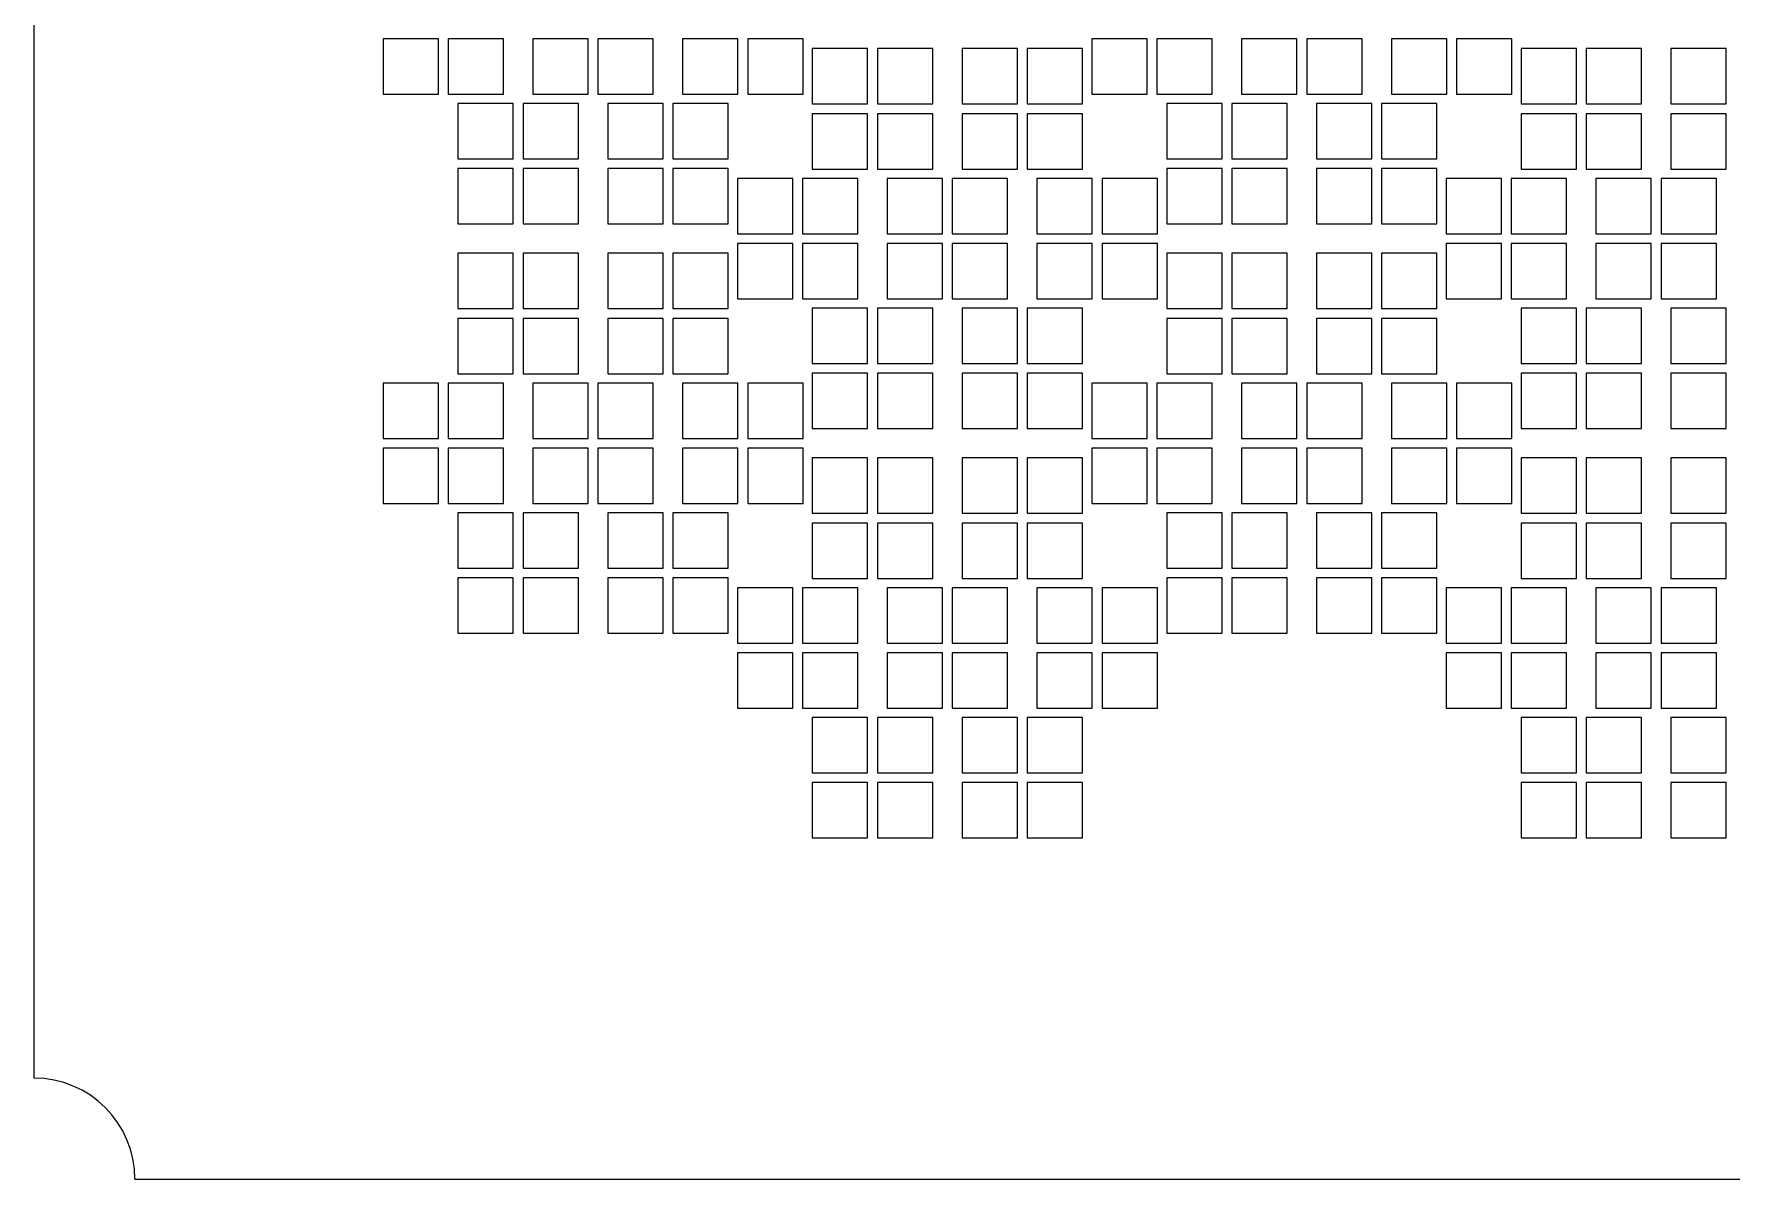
# Model space of a CAD drawing. Header units: millimetres. Extents: x -49 to 54, y -38 to 38.
# Drawn here: x -49.4 to -23.34, y -38 to -20.42 of the extents above; entities that cross this region are included whole.
import ezdxf

# ---------------------------------------------------------------- set-up
doc = ezdxf.new("R2010")
doc.units = ezdxf.units.MM

msp = doc.modelspace()

# ---------------------------------------------------------------- linework, layer by layer
for points in [[(-49.4, 36.45), (-49.4, -36.45)], [(-47.85, -38), (52.85, -38)]]:
    msp.add_lwpolyline(points)
for points in [[(-44.0389, -21.3471), (-43.1889, -21.3471), (-43.1889, -20.4971), (-44.0389, -20.4971), (-44.0389, -21.3471)], [(-43.0389, -21.3471), (-42.1889, -21.3471), (-42.1889, -20.4971), (-43.0389, -20.4971), (-43.0389, -21.3471)], [(-41.7389, -21.3471), (-40.8889, -21.3471), (-40.8889, -20.4971), (-41.7389, -20.4971), (-41.7389, -21.3471)], [(-40.7389, -21.3471), (-39.8889, -21.3471), (-39.8889, -20.4971), (-40.7389, -20.4971), (-40.7389, -21.3471)], [(-39.4389, -21.3471), (-38.5889, -21.3471), (-38.5889, -20.4971), (-39.4389, -20.4971), (-39.4389, -21.3471)], [(-38.4389, -21.3471), (-37.5889, -21.3471), (-37.5889, -20.4971), (-38.4389, -20.4971), (-38.4389, -21.3471)], [(-33.1552, -21.3471), (-32.3052, -21.3471), (-32.3052, -20.4971), (-33.1552, -20.4971), (-33.1552, -21.3471)], [(-32.1552, -21.3471), (-31.3052, -21.3471), (-31.3052, -20.4971), (-32.1552, -20.4971), (-32.1552, -21.3471)], [(-30.8552, -21.3471), (-30.0052, -21.3471), (-30.0052, -20.4971), (-30.8552, -20.4971), (-30.8552, -21.3471)], [(-29.8552, -21.3471), (-29.0052, -21.3471), (-29.0052, -20.4971), (-29.8552, -20.4971), (-29.8552, -21.3471)], [(-28.5552, -21.3471), (-27.7052, -21.3471), (-27.7052, -20.4971), (-28.5552, -20.4971), (-28.5552, -21.3471)], [(-27.5552, -21.3471), (-26.7052, -21.3471), (-26.7052, -20.4971), (-27.5552, -20.4971), (-27.5552, -21.3471)], [(-37.4471, -21.4971), (-36.5971, -21.4971), (-36.5971, -20.6471), (-37.4471, -20.6471), (-37.4471, -21.4971)], [(-36.4471, -21.4971), (-35.5971, -21.4971), (-35.5971, -20.6471), (-36.4471, -20.6471), (-36.4471, -21.4971)], [(-35.1471, -21.4971), (-34.2971, -21.4971), (-34.2971, -20.6471), (-35.1471, -20.6471), (-35.1471, -21.4971)], [(-34.1471, -21.4971), (-33.2971, -21.4971), (-33.2971, -20.6471), (-34.1471, -20.6471), (-34.1471, -21.4971)], [(-26.5634, -21.4971), (-25.7134, -21.4971), (-25.7134, -20.6471), (-26.5634, -20.6471), (-26.5634, -21.4971)], [(-25.5634, -21.4971), (-24.7134, -21.4971), (-24.7134, -20.6471), (-25.5634, -20.6471), (-25.5634, -21.4971)], [(-24.2634, -21.4971), (-23.4134, -21.4971), (-23.4134, -20.6471), (-24.2634, -20.6471), (-24.2634, -21.4971)], [(-42.8889, -22.3389), (-42.0389, -22.3389), (-42.0389, -21.4889), (-42.8889, -21.4889), (-42.8889, -22.3389)], [(-41.8889, -22.3389), (-41.0389, -22.3389), (-41.0389, -21.4889), (-41.8889, -21.4889), (-41.8889, -22.3389)], [(-40.5889, -22.3389), (-39.7389, -22.3389), (-39.7389, -21.4889), (-40.5889, -21.4889), (-40.5889, -22.3389)], [(-39.5889, -22.3389), (-38.7389, -22.3389), (-38.7389, -21.4889), (-39.5889, -21.4889), (-39.5889, -22.3389)], [(-32.0052, -22.3389), (-31.1552, -22.3389), (-31.1552, -21.4889), (-32.0052, -21.4889), (-32.0052, -22.3389)], [(-31.0052, -22.3389), (-30.1552, -22.3389), (-30.1552, -21.4889), (-31.0052, -21.4889), (-31.0052, -22.3389)], [(-29.7052, -22.3389), (-28.8552, -22.3389), (-28.8552, -21.4889), (-29.7052, -21.4889), (-29.7052, -22.3389)], [(-28.7052, -22.3389), (-27.8552, -22.3389), (-27.8552, -21.4889), (-28.7052, -21.4889), (-28.7052, -22.3389)], [(-37.4471, -22.4971), (-36.5971, -22.4971), (-36.5971, -21.6471), (-37.4471, -21.6471), (-37.4471, -22.4971)], [(-36.4471, -22.4971), (-35.5971, -22.4971), (-35.5971, -21.6471), (-36.4471, -21.6471), (-36.4471, -22.4971)], [(-35.1471, -22.4971), (-34.2971, -22.4971), (-34.2971, -21.6471), (-35.1471, -21.6471), (-35.1471, -22.4971)], [(-34.1471, -22.4971), (-33.2971, -22.4971), (-33.2971, -21.6471), (-34.1471, -21.6471), (-34.1471, -22.4971)], [(-26.5634, -22.4971), (-25.7134, -22.4971), (-25.7134, -21.6471), (-26.5634, -21.6471), (-26.5634, -22.4971)], [(-25.5634, -22.4971), (-24.7134, -22.4971), (-24.7134, -21.6471), (-25.5634, -21.6471), (-25.5634, -22.4971)], [(-24.2634, -22.4971), (-23.4134, -22.4971), (-23.4134, -21.6471), (-24.2634, -21.6471), (-24.2634, -22.4971)], [(-42.8889, -23.3389), (-42.0389, -23.3389), (-42.0389, -22.4889), (-42.8889, -22.4889), (-42.8889, -23.3389)], [(-41.8889, -23.3389), (-41.0389, -23.3389), (-41.0389, -22.4889), (-41.8889, -22.4889), (-41.8889, -23.3389)], [(-40.5889, -23.3389), (-39.7389, -23.3389), (-39.7389, -22.4889), (-40.5889, -22.4889), (-40.5889, -23.3389)], [(-39.5889, -23.3389), (-38.7389, -23.3389), (-38.7389, -22.4889), (-39.5889, -22.4889), (-39.5889, -23.3389)], [(-38.5971, -23.4889), (-37.7471, -23.4889), (-37.7471, -22.6389), (-38.5971, -22.6389), (-38.5971, -23.4889)], [(-37.5971, -23.4889), (-36.7471, -23.4889), (-36.7471, -22.6389), (-37.5971, -22.6389), (-37.5971, -23.4889)], [(-36.2971, -23.4889), (-35.4471, -23.4889), (-35.4471, -22.6389), (-36.2971, -22.6389), (-36.2971, -23.4889)], [(-35.2971, -23.4889), (-34.4471, -23.4889), (-34.4471, -22.6389), (-35.2971, -22.6389), (-35.2971, -23.4889)], [(-33.9971, -23.4889), (-33.1471, -23.4889), (-33.1471, -22.6389), (-33.9971, -22.6389), (-33.9971, -23.4889)], [(-32.9971, -23.4889), (-32.1471, -23.4889), (-32.1471, -22.6389), (-32.9971, -22.6389), (-32.9971, -23.4889)], [(-32.0052, -23.3389), (-31.1552, -23.3389), (-31.1552, -22.4889), (-32.0052, -22.4889), (-32.0052, -23.3389)], [(-31.0052, -23.3389), (-30.1552, -23.3389), (-30.1552, -22.4889), (-31.0052, -22.4889), (-31.0052, -23.3389)], [(-29.7052, -23.3389), (-28.8552, -23.3389), (-28.8552, -22.4889), (-29.7052, -22.4889), (-29.7052, -23.3389)], [(-28.7052, -23.3389), (-27.8552, -23.3389), (-27.8552, -22.4889), (-28.7052, -22.4889), (-28.7052, -23.3389)], [(-27.7134, -23.4889), (-26.8634, -23.4889), (-26.8634, -22.6389), (-27.7134, -22.6389), (-27.7134, -23.4889)], [(-26.7134, -23.4889), (-25.8634, -23.4889), (-25.8634, -22.6389), (-26.7134, -22.6389), (-26.7134, -23.4889)], [(-25.4134, -23.4889), (-24.5634, -23.4889), (-24.5634, -22.6389), (-25.4134, -22.6389), (-25.4134, -23.4889)], [(-24.4134, -23.4889), (-23.5634, -23.4889), (-23.5634, -22.6389), (-24.4134, -22.6389), (-24.4134, -23.4889)], [(-38.5971, -24.4889), (-37.7471, -24.4889), (-37.7471, -23.6389), (-38.5971, -23.6389), (-38.5971, -24.4889)], [(-37.5971, -24.4889), (-36.7471, -24.4889), (-36.7471, -23.6389), (-37.5971, -23.6389), (-37.5971, -24.4889)], [(-36.2971, -24.4889), (-35.4471, -24.4889), (-35.4471, -23.6389), (-36.2971, -23.6389), (-36.2971, -24.4889)], [(-35.2971, -24.4889), (-34.4471, -24.4889), (-34.4471, -23.6389), (-35.2971, -23.6389), (-35.2971, -24.4889)], [(-33.9971, -24.4889), (-33.1471, -24.4889), (-33.1471, -23.6389), (-33.9971, -23.6389), (-33.9971, -24.4889)], [(-32.9971, -24.4889), (-32.1471, -24.4889), (-32.1471, -23.6389), (-32.9971, -23.6389), (-32.9971, -24.4889)], [(-27.7134, -24.4889), (-26.8634, -24.4889), (-26.8634, -23.6389), (-27.7134, -23.6389), (-27.7134, -24.4889)], [(-26.7134, -24.4889), (-25.8634, -24.4889), (-25.8634, -23.6389), (-26.7134, -23.6389), (-26.7134, -24.4889)], [(-25.4134, -24.4889), (-24.5634, -24.4889), (-24.5634, -23.6389), (-25.4134, -23.6389), (-25.4134, -24.4889)], [(-24.4134, -24.4889), (-23.5634, -24.4889), (-23.5634, -23.6389), (-24.4134, -23.6389), (-24.4134, -24.4889)], [(-42.8889, -24.6389), (-42.0389, -24.6389), (-42.0389, -23.7889), (-42.8889, -23.7889), (-42.8889, -24.6389)], [(-41.8889, -24.6389), (-41.0389, -24.6389), (-41.0389, -23.7889), (-41.8889, -23.7889), (-41.8889, -24.6389)], [(-40.5889, -24.6389), (-39.7389, -24.6389), (-39.7389, -23.7889), (-40.5889, -23.7889), (-40.5889, -24.6389)], [(-39.5889, -24.6389), (-38.7389, -24.6389), (-38.7389, -23.7889), (-39.5889, -23.7889), (-39.5889, -24.6389)], [(-32.0052, -24.6389), (-31.1552, -24.6389), (-31.1552, -23.7889), (-32.0052, -23.7889), (-32.0052, -24.6389)], [(-31.0052, -24.6389), (-30.1552, -24.6389), (-30.1552, -23.7889), (-31.0052, -23.7889), (-31.0052, -24.6389)], [(-29.7052, -24.6389), (-28.8552, -24.6389), (-28.8552, -23.7889), (-29.7052, -23.7889), (-29.7052, -24.6389)], [(-28.7052, -24.6389), (-27.8552, -24.6389), (-27.8552, -23.7889), (-28.7052, -23.7889), (-28.7052, -24.6389)], [(-37.4471, -25.4808), (-36.5971, -25.4808), (-36.5971, -24.6308), (-37.4471, -24.6308), (-37.4471, -25.4808)], [(-36.4471, -25.4808), (-35.5971, -25.4808), (-35.5971, -24.6308), (-36.4471, -24.6308), (-36.4471, -25.4808)], [(-35.1471, -25.4808), (-34.2971, -25.4808), (-34.2971, -24.6308), (-35.1471, -24.6308), (-35.1471, -25.4808)], [(-34.1471, -25.4808), (-33.2971, -25.4808), (-33.2971, -24.6308), (-34.1471, -24.6308), (-34.1471, -25.4808)], [(-26.5634, -25.4808), (-25.7134, -25.4808), (-25.7134, -24.6308), (-26.5634, -24.6308), (-26.5634, -25.4808)], [(-25.5634, -25.4808), (-24.7134, -25.4808), (-24.7134, -24.6308), (-25.5634, -24.6308), (-25.5634, -25.4808)], [(-24.2634, -25.4808), (-23.4134, -25.4808), (-23.4134, -24.6308), (-24.2634, -24.6308), (-24.2634, -25.4808)], [(-42.8889, -25.6389), (-42.0389, -25.6389), (-42.0389, -24.7889), (-42.8889, -24.7889), (-42.8889, -25.6389)], [(-41.8889, -25.6389), (-41.0389, -25.6389), (-41.0389, -24.7889), (-41.8889, -24.7889), (-41.8889, -25.6389)], [(-40.5889, -25.6389), (-39.7389, -25.6389), (-39.7389, -24.7889), (-40.5889, -24.7889), (-40.5889, -25.6389)], [(-39.5889, -25.6389), (-38.7389, -25.6389), (-38.7389, -24.7889), (-39.5889, -24.7889), (-39.5889, -25.6389)], [(-32.0052, -25.6389), (-31.1552, -25.6389), (-31.1552, -24.7889), (-32.0052, -24.7889), (-32.0052, -25.6389)], [(-31.0052, -25.6389), (-30.1552, -25.6389), (-30.1552, -24.7889), (-31.0052, -24.7889), (-31.0052, -25.6389)], [(-29.7052, -25.6389), (-28.8552, -25.6389), (-28.8552, -24.7889), (-29.7052, -24.7889), (-29.7052, -25.6389)], [(-28.7052, -25.6389), (-27.8552, -25.6389), (-27.8552, -24.7889), (-28.7052, -24.7889), (-28.7052, -25.6389)], [(-44.0389, -26.6308), (-43.1889, -26.6308), (-43.1889, -25.7808), (-44.0389, -25.7808), (-44.0389, -26.6308)], [(-43.0389, -26.6308), (-42.1889, -26.6308), (-42.1889, -25.7808), (-43.0389, -25.7808), (-43.0389, -26.6308)], [(-41.7389, -26.6308), (-40.8889, -26.6308), (-40.8889, -25.7808), (-41.7389, -25.7808), (-41.7389, -26.6308)], [(-40.7389, -26.6308), (-39.8889, -26.6308), (-39.8889, -25.7808), (-40.7389, -25.7808), (-40.7389, -26.6308)], [(-39.4389, -26.6308), (-38.5889, -26.6308), (-38.5889, -25.7808), (-39.4389, -25.7808), (-39.4389, -26.6308)], [(-38.4389, -26.6308), (-37.5889, -26.6308), (-37.5889, -25.7808), (-38.4389, -25.7808), (-38.4389, -26.6308)], [(-37.4471, -26.4808), (-36.5971, -26.4808), (-36.5971, -25.6308), (-37.4471, -25.6308), (-37.4471, -26.4808)], [(-36.4471, -26.4808), (-35.5971, -26.4808), (-35.5971, -25.6308), (-36.4471, -25.6308), (-36.4471, -26.4808)], [(-35.1471, -26.4808), (-34.2971, -26.4808), (-34.2971, -25.6308), (-35.1471, -25.6308), (-35.1471, -26.4808)], [(-34.1471, -26.4808), (-33.2971, -26.4808), (-33.2971, -25.6308), (-34.1471, -25.6308), (-34.1471, -26.4808)], [(-33.1552, -26.6308), (-32.3052, -26.6308), (-32.3052, -25.7808), (-33.1552, -25.7808), (-33.1552, -26.6308)], [(-32.1552, -26.6308), (-31.3052, -26.6308), (-31.3052, -25.7808), (-32.1552, -25.7808), (-32.1552, -26.6308)], [(-30.8552, -26.6308), (-30.0052, -26.6308), (-30.0052, -25.7808), (-30.8552, -25.7808), (-30.8552, -26.6308)], [(-29.8552, -26.6308), (-29.0052, -26.6308), (-29.0052, -25.7808), (-29.8552, -25.7808), (-29.8552, -26.6308)], [(-28.5552, -26.6308), (-27.7052, -26.6308), (-27.7052, -25.7808), (-28.5552, -25.7808), (-28.5552, -26.6308)], [(-27.5552, -26.6308), (-26.7052, -26.6308), (-26.7052, -25.7808), (-27.5552, -25.7808), (-27.5552, -26.6308)], [(-26.5634, -26.4808), (-25.7134, -26.4808), (-25.7134, -25.6308), (-26.5634, -25.6308), (-26.5634, -26.4808)], [(-25.5634, -26.4808), (-24.7134, -26.4808), (-24.7134, -25.6308), (-25.5634, -25.6308), (-25.5634, -26.4808)], [(-24.2634, -26.4808), (-23.4134, -26.4808), (-23.4134, -25.6308), (-24.2634, -25.6308), (-24.2634, -26.4808)], [(-44.0389, -27.6308), (-43.1889, -27.6308), (-43.1889, -26.7808), (-44.0389, -26.7808), (-44.0389, -27.6308)], [(-43.0389, -27.6308), (-42.1889, -27.6308), (-42.1889, -26.7808), (-43.0389, -26.7808), (-43.0389, -27.6308)], [(-41.7389, -27.6308), (-40.8889, -27.6308), (-40.8889, -26.7808), (-41.7389, -26.7808), (-41.7389, -27.6308)], [(-40.7389, -27.6308), (-39.8889, -27.6308), (-39.8889, -26.7808), (-40.7389, -26.7808), (-40.7389, -27.6308)], [(-39.4389, -27.6308), (-38.5889, -27.6308), (-38.5889, -26.7808), (-39.4389, -26.7808), (-39.4389, -27.6308)], [(-38.4389, -27.6308), (-37.5889, -27.6308), (-37.5889, -26.7808), (-38.4389, -26.7808), (-38.4389, -27.6308)], [(-33.1552, -27.6308), (-32.3052, -27.6308), (-32.3052, -26.7808), (-33.1552, -26.7808), (-33.1552, -27.6308)], [(-32.1552, -27.6308), (-31.3052, -27.6308), (-31.3052, -26.7808), (-32.1552, -26.7808), (-32.1552, -27.6308)], [(-30.8552, -27.6308), (-30.0052, -27.6308), (-30.0052, -26.7808), (-30.8552, -26.7808), (-30.8552, -27.6308)], [(-29.8552, -27.6308), (-29.0052, -27.6308), (-29.0052, -26.7808), (-29.8552, -26.7808), (-29.8552, -27.6308)], [(-28.5552, -27.6308), (-27.7052, -27.6308), (-27.7052, -26.7808), (-28.5552, -26.7808), (-28.5552, -27.6308)], [(-27.5552, -27.6308), (-26.7052, -27.6308), (-26.7052, -26.7808), (-27.5552, -26.7808), (-27.5552, -27.6308)], [(-37.4471, -27.7808), (-36.5971, -27.7808), (-36.5971, -26.9308), (-37.4471, -26.9308), (-37.4471, -27.7808)], [(-36.4471, -27.7808), (-35.5971, -27.7808), (-35.5971, -26.9308), (-36.4471, -26.9308), (-36.4471, -27.7808)], [(-35.1471, -27.7808), (-34.2971, -27.7808), (-34.2971, -26.9308), (-35.1471, -26.9308), (-35.1471, -27.7808)], [(-34.1471, -27.7808), (-33.2971, -27.7808), (-33.2971, -26.9308), (-34.1471, -26.9308), (-34.1471, -27.7808)], [(-26.5634, -27.7808), (-25.7134, -27.7808), (-25.7134, -26.9308), (-26.5634, -26.9308), (-26.5634, -27.7808)], [(-25.5634, -27.7808), (-24.7134, -27.7808), (-24.7134, -26.9308), (-25.5634, -26.9308), (-25.5634, -27.7808)], [(-24.2634, -27.7808), (-23.4134, -27.7808), (-23.4134, -26.9308), (-24.2634, -26.9308), (-24.2634, -27.7808)], [(-42.8889, -28.6227), (-42.0389, -28.6227), (-42.0389, -27.7727), (-42.8889, -27.7727), (-42.8889, -28.6227)], [(-41.8889, -28.6227), (-41.0389, -28.6227), (-41.0389, -27.7727), (-41.8889, -27.7727), (-41.8889, -28.6227)], [(-40.5889, -28.6227), (-39.7389, -28.6227), (-39.7389, -27.7727), (-40.5889, -27.7727), (-40.5889, -28.6227)], [(-39.5889, -28.6227), (-38.7389, -28.6227), (-38.7389, -27.7727), (-39.5889, -27.7727), (-39.5889, -28.6227)], [(-32.0052, -28.6227), (-31.1552, -28.6227), (-31.1552, -27.7727), (-32.0052, -27.7727), (-32.0052, -28.6227)], [(-31.0052, -28.6227), (-30.1552, -28.6227), (-30.1552, -27.7727), (-31.0052, -27.7727), (-31.0052, -28.6227)], [(-29.7052, -28.6227), (-28.8552, -28.6227), (-28.8552, -27.7727), (-29.7052, -27.7727), (-29.7052, -28.6227)], [(-28.7052, -28.6227), (-27.8552, -28.6227), (-27.8552, -27.7727), (-28.7052, -27.7727), (-28.7052, -28.6227)], [(-37.4471, -28.7808), (-36.5971, -28.7808), (-36.5971, -27.9308), (-37.4471, -27.9308), (-37.4471, -28.7808)], [(-36.4471, -28.7808), (-35.5971, -28.7808), (-35.5971, -27.9308), (-36.4471, -27.9308), (-36.4471, -28.7808)], [(-35.1471, -28.7808), (-34.2971, -28.7808), (-34.2971, -27.9308), (-35.1471, -27.9308), (-35.1471, -28.7808)], [(-34.1471, -28.7808), (-33.2971, -28.7808), (-33.2971, -27.9308), (-34.1471, -27.9308), (-34.1471, -28.7808)], [(-26.5634, -28.7808), (-25.7134, -28.7808), (-25.7134, -27.9308), (-26.5634, -27.9308), (-26.5634, -28.7808)], [(-25.5634, -28.7808), (-24.7134, -28.7808), (-24.7134, -27.9308), (-25.5634, -27.9308), (-25.5634, -28.7808)], [(-24.2634, -28.7808), (-23.4134, -28.7808), (-23.4134, -27.9308), (-24.2634, -27.9308), (-24.2634, -28.7808)], [(-42.8889, -29.6227), (-42.0389, -29.6227), (-42.0389, -28.7727), (-42.8889, -28.7727), (-42.8889, -29.6227)], [(-41.8889, -29.6227), (-41.0389, -29.6227), (-41.0389, -28.7727), (-41.8889, -28.7727), (-41.8889, -29.6227)], [(-40.5889, -29.6227), (-39.7389, -29.6227), (-39.7389, -28.7727), (-40.5889, -28.7727), (-40.5889, -29.6227)], [(-39.5889, -29.6227), (-38.7389, -29.6227), (-38.7389, -28.7727), (-39.5889, -28.7727), (-39.5889, -29.6227)], [(-38.5971, -29.7727), (-37.7471, -29.7727), (-37.7471, -28.9227), (-38.5971, -28.9227), (-38.5971, -29.7727)], [(-37.5971, -29.7727), (-36.7471, -29.7727), (-36.7471, -28.9227), (-37.5971, -28.9227), (-37.5971, -29.7727)], [(-36.2971, -29.7727), (-35.4471, -29.7727), (-35.4471, -28.9227), (-36.2971, -28.9227), (-36.2971, -29.7727)], [(-35.2971, -29.7727), (-34.4471, -29.7727), (-34.4471, -28.9227), (-35.2971, -28.9227), (-35.2971, -29.7727)], [(-33.9971, -29.7727), (-33.1471, -29.7727), (-33.1471, -28.9227), (-33.9971, -28.9227), (-33.9971, -29.7727)], [(-32.9971, -29.7727), (-32.1471, -29.7727), (-32.1471, -28.9227), (-32.9971, -28.9227), (-32.9971, -29.7727)], [(-32.0052, -29.6227), (-31.1552, -29.6227), (-31.1552, -28.7727), (-32.0052, -28.7727), (-32.0052, -29.6227)], [(-31.0052, -29.6227), (-30.1552, -29.6227), (-30.1552, -28.7727), (-31.0052, -28.7727), (-31.0052, -29.6227)], [(-29.7052, -29.6227), (-28.8552, -29.6227), (-28.8552, -28.7727), (-29.7052, -28.7727), (-29.7052, -29.6227)], [(-28.7052, -29.6227), (-27.8552, -29.6227), (-27.8552, -28.7727), (-28.7052, -28.7727), (-28.7052, -29.6227)], [(-27.7134, -29.7727), (-26.8634, -29.7727), (-26.8634, -28.9227), (-27.7134, -28.9227), (-27.7134, -29.7727)], [(-26.7134, -29.7727), (-25.8634, -29.7727), (-25.8634, -28.9227), (-26.7134, -28.9227), (-26.7134, -29.7727)], [(-25.4134, -29.7727), (-24.5634, -29.7727), (-24.5634, -28.9227), (-25.4134, -28.9227), (-25.4134, -29.7727)], [(-24.4134, -29.7727), (-23.5634, -29.7727), (-23.5634, -28.9227), (-24.4134, -28.9227), (-24.4134, -29.7727)], [(-38.5971, -30.7727), (-37.7471, -30.7727), (-37.7471, -29.9227), (-38.5971, -29.9227), (-38.5971, -30.7727)], [(-37.5971, -30.7727), (-36.7471, -30.7727), (-36.7471, -29.9227), (-37.5971, -29.9227), (-37.5971, -30.7727)], [(-36.2971, -30.7727), (-35.4471, -30.7727), (-35.4471, -29.9227), (-36.2971, -29.9227), (-36.2971, -30.7727)], [(-35.2971, -30.7727), (-34.4471, -30.7727), (-34.4471, -29.9227), (-35.2971, -29.9227), (-35.2971, -30.7727)], [(-33.9971, -30.7727), (-33.1471, -30.7727), (-33.1471, -29.9227), (-33.9971, -29.9227), (-33.9971, -30.7727)], [(-32.9971, -30.7727), (-32.1471, -30.7727), (-32.1471, -29.9227), (-32.9971, -29.9227), (-32.9971, -30.7727)], [(-27.7134, -30.7727), (-26.8634, -30.7727), (-26.8634, -29.9227), (-27.7134, -29.9227), (-27.7134, -30.7727)], [(-26.7134, -30.7727), (-25.8634, -30.7727), (-25.8634, -29.9227), (-26.7134, -29.9227), (-26.7134, -30.7727)], [(-25.4134, -30.7727), (-24.5634, -30.7727), (-24.5634, -29.9227), (-25.4134, -29.9227), (-25.4134, -30.7727)], [(-24.4134, -30.7727), (-23.5634, -30.7727), (-23.5634, -29.9227), (-24.4134, -29.9227), (-24.4134, -30.7727)], [(-37.4471, -31.7645), (-36.5971, -31.7645), (-36.5971, -30.9145), (-37.4471, -30.9145), (-37.4471, -31.7645)], [(-36.4471, -31.7645), (-35.5971, -31.7645), (-35.5971, -30.9145), (-36.4471, -30.9145), (-36.4471, -31.7645)], [(-35.1471, -31.7645), (-34.2971, -31.7645), (-34.2971, -30.9145), (-35.1471, -30.9145), (-35.1471, -31.7645)], [(-34.1471, -31.7645), (-33.2971, -31.7645), (-33.2971, -30.9145), (-34.1471, -30.9145), (-34.1471, -31.7645)], [(-26.5634, -31.7645), (-25.7134, -31.7645), (-25.7134, -30.9145), (-26.5634, -30.9145), (-26.5634, -31.7645)], [(-25.5634, -31.7645), (-24.7134, -31.7645), (-24.7134, -30.9145), (-25.5634, -30.9145), (-25.5634, -31.7645)], [(-24.2634, -31.7645), (-23.4134, -31.7645), (-23.4134, -30.9145), (-24.2634, -30.9145), (-24.2634, -31.7645)], [(-37.4471, -32.7645), (-36.5971, -32.7645), (-36.5971, -31.9145), (-37.4471, -31.9145), (-37.4471, -32.7645)], [(-36.4471, -32.7645), (-35.5971, -32.7645), (-35.5971, -31.9145), (-36.4471, -31.9145), (-36.4471, -32.7645)], [(-35.1471, -32.7645), (-34.2971, -32.7645), (-34.2971, -31.9145), (-35.1471, -31.9145), (-35.1471, -32.7645)], [(-34.1471, -32.7645), (-33.2971, -32.7645), (-33.2971, -31.9145), (-34.1471, -31.9145), (-34.1471, -32.7645)], [(-26.5634, -32.7645), (-25.7134, -32.7645), (-25.7134, -31.9145), (-26.5634, -31.9145), (-26.5634, -32.7645)], [(-25.5634, -32.7645), (-24.7134, -32.7645), (-24.7134, -31.9145), (-25.5634, -31.9145), (-25.5634, -32.7645)], [(-24.2634, -32.7645), (-23.4134, -32.7645), (-23.4134, -31.9145), (-24.2634, -31.9145), (-24.2634, -32.7645)]]:
    msp.add_lwpolyline(points, close=True)
msp.add_arc((-49.4, -38), 1.55, 0, 90)

doc.saveas('drawing.dxf')
